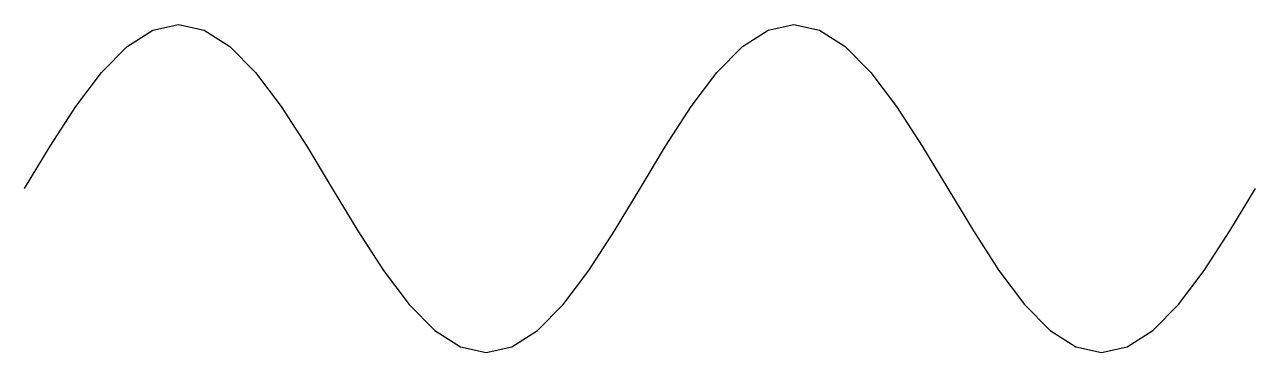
# Model space of a CAD drawing. Header units: millimetres. Extents: x -3 to 3, y -0.8 to 0.8.
import ezdxf

# ---------------------------------------------------------------- set-up
doc = ezdxf.new("R2010")
doc.units = ezdxf.units.MM

msp = doc.modelspace()

# ---------------------------------------------------------------- linework, layer by layer
at = {"color": 0, "linetype": 'Continuous', "lineweight": -2}
msp.add_lwpolyline([(-3, 0), (-2.875, 0.2071), (-2.75, 0.4), (-2.625, 0.5657), (-2.5, 0.6928), (-2.375, 0.7727), (-2.25, 0.8), (-2.125, 0.7727), (-2, 0.6928), (-1.875, 0.5657), (-1.75, 0.4), (-1.625, 0.2071), (-1.5, 0), (-1.375, -0.2071), (-1.25, -0.4), (-1.125, -0.5657), (-1, -0.6928), (-0.875, -0.7727), (-0.75, -0.8), (-0.625, -0.7727), (-0.5, -0.6928), (-0.375, -0.5657), (-0.25, -0.4), (-0.125, -0.2071), (0, 0), (0.125, 0.2071), (0.25, 0.4), (0.375, 0.5657), (0.5, 0.6928), (0.625, 0.7727), (0.75, 0.8), (0.875, 0.7727), (1, 0.6928), (1.125, 0.5657), (1.25, 0.4), (1.375, 0.2071), (1.5, 0), (1.625, -0.2071), (1.75, -0.4), (1.875, -0.5657), (2, -0.6928), (2.125, -0.7727), (2.25, -0.8), (2.375, -0.7727), (2.5, -0.6928), (2.625, -0.5657), (2.75, -0.4), (2.875, -0.2071), (3, 0)], dxfattribs=at)

doc.saveas('drawing.dxf')
